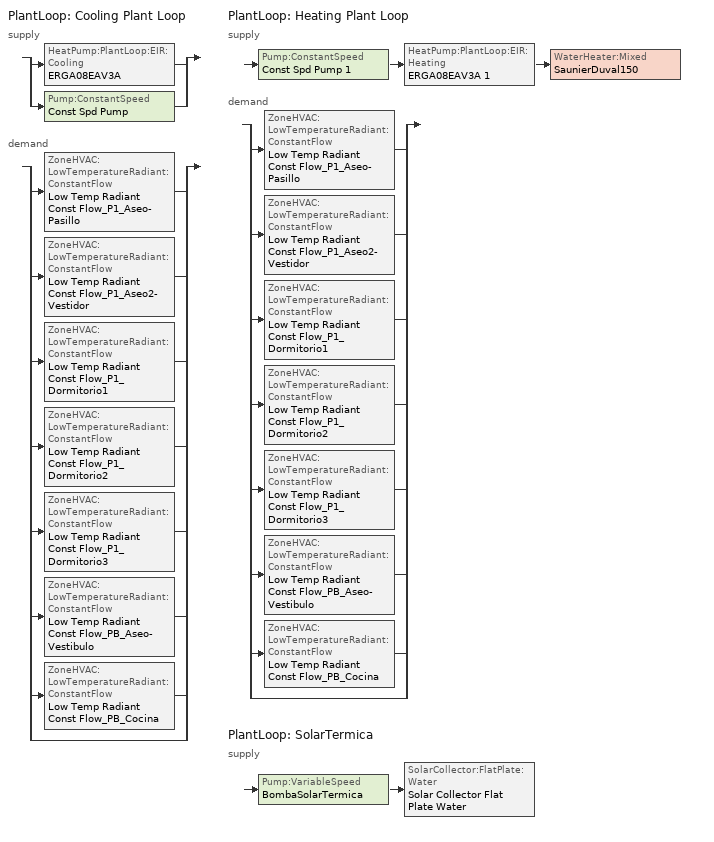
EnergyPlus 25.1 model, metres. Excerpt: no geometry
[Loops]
PlantLoop 'Cooling Plant Loop'
 supply: split
  | HeatPump:PlantLoop:EIR:Cooling 'ERGA08EAV3A'
  | Pump:ConstantSpeed 'Const Spd Pump'
 demand: split
  | ZoneHVAC:LowTemperatureRadiant:ConstantFlow 'Low Temp Radiant Const Flow_P1_Aseo-Pasillo'
  | ZoneHVAC:LowTemperatureRadiant:ConstantFlow 'Low Temp Radiant Const Flow_P1_Aseo2-Vestidor'
  | ZoneHVAC:LowTemperatureRadiant:ConstantFlow 'Low Temp Radiant Const Flow_P1_Dormitorio1'
  | ZoneHVAC:LowTemperatureRadiant:ConstantFlow 'Low Temp Radiant Const Flow_P1_Dormitorio2'
  | ZoneHVAC:LowTemperatureRadiant:ConstantFlow 'Low Temp Radiant Const Flow_P1_Dormitorio3'
  | ZoneHVAC:LowTemperatureRadiant:ConstantFlow 'Low Temp Radiant Const Flow_PB_Aseo-Vestibulo'
  | ZoneHVAC:LowTemperatureRadiant:ConstantFlow 'Low Temp Radiant Const Flow_PB_Cocina'
  | bypass
PlantLoop 'Heating Plant Loop'
 supply: Pump:ConstantSpeed 'Const Spd Pump 1' > HeatPump:PlantLoop:EIR:Heating 'ERGA08EAV3A 1' > WaterHeater:Mixed 'SaunierDuval150'
 demand: split
  | ZoneHVAC:LowTemperatureRadiant:ConstantFlow 'Low Temp Radiant Const Flow_P1_Aseo-Pasillo'
  | ZoneHVAC:LowTemperatureRadiant:ConstantFlow 'Low Temp Radiant Const Flow_P1_Aseo2-Vestidor'
  | ZoneHVAC:LowTemperatureRadiant:ConstantFlow 'Low Temp Radiant Const Flow_P1_Dormitorio1'
  | ZoneHVAC:LowTemperatureRadiant:ConstantFlow 'Low Temp Radiant Const Flow_P1_Dormitorio2'
  | ZoneHVAC:LowTemperatureRadiant:ConstantFlow 'Low Temp Radiant Const Flow_P1_Dormitorio3'
  | ZoneHVAC:LowTemperatureRadiant:ConstantFlow 'Low Temp Radiant Const Flow_PB_Aseo-Vestibulo'
  | ZoneHVAC:LowTemperatureRadiant:ConstantFlow 'Low Temp Radiant Const Flow_PB_Cocina'
  | bypass
PlantLoop 'SolarTermica'
 supply: Pump:VariableSpeed 'BombaSolarTermica' > SolarCollector:FlatPlate:Water 'Solar Collector Flat Plate Water'
[DesignSpecification:OutdoorAir]
Ventilation: Outdoor air flow air changes per hour=0; Outdoor air flow per person=0.00943895; Outdoor air flow per zone=0; Outdoor air flow per zone floor area=0; Outdoor air method=Sum
[DesignSpecification:OutdoorAir:SpaceList] Space design specification outdoor air object name 1=Ventilation; Space design specification outdoor air object name 2=Ventilation
P1_Aseo2-Vestidor DSOA Space List: Space name 1=spc_P1_Aseo2; Space name 2=spc_P1_Vestidor
P1_Aseo-Pasillo DSOA Space List: Space name 1=spc_P1_Aseo; Space name 2=spc_P1_Pasillo
PB_Aseo-Vestibulo DSOA Space List: Space name 1=spc_PB_Aseo; Space name 2=spc_PB_Vestibulo
PB_Cocina-Salon1-Salon2 DSOA Space List: Space name 1=spc_P1_DobleAltura; Space name 2=spc_P1_Escalera; Space design specification outdoor air object name 3=Ventilation; Space name 3=spc_PB_Cocina; Space design specification outdoor air object name 4=Ventilation; Space name 4=spc_PB_Escalera; Space design specification outdoor air object name 5=Ventilation; Space name 5=spc_PB_Salon1; Space design specification outdoor air object name 6=Ventilation; Space name 6=spc_PB_Salon2
[HeatPump:PlantLoop:EIR:Cooling]
ERGA08EAV3A: Capacity modifier function of temperature curve=Curve Biquadratic 3; Condenser type=AirSource; Control type=Load; Electric input to output ratio modifier function of part load ratio curve=Curve Quadratic 2; Electric input to output ratio modifier function of temperature curve=Curve Biquadratic 4; Flow mode=ConstantFlow; Load side reference flow rate=Autosize; Maximum heat recovery outlet temperature=60; Maximum source inlet temperature=100; Minimum part load ratio=0; Minimum source inlet temperature=-100; Reference capacity=6250; Reference coefficient of performance=5.4; Sizing factor=1; Source side reference flow rate=Autosize; Thermosiphon minimum temperature difference=0
[HeatPump:PlantLoop:EIR:Heating]
ERGA08EAV3A 1: Capacity modifier function of temperature curve=Curve Biquadratic 1; Condenser type=AirSource; Control type=Load; Electric input to output ratio modifier function of part load ratio curve=Curve Quadratic 1; Electric input to output ratio modifier function of temperature curve=Curve Biquadratic 2; Flow mode=ConstantFlow; Heat pump defrost control=None; Heat pump defrost time period fraction=0.058333; Heat pump sizing method=CoolingCapacity; Heating to cooling capacity sizing ratio=1; Load side reference flow rate=Autosize; Maximum outdoor dry bulb temperature for defrost operation=10; Maximum source inlet temperature=100; Minimum heat recovery outlet temperature=4.5; Minimum part load ratio=0; Minimum source inlet temperature=-100; Reference capacity=7500; Reference coefficient of performance=4.6; Sizing factor=1; Source side reference flow rate=Autosize
[PlantEquipmentList]
Cooling Plant Loop Cooling Equipment List: ERGA08EAV3A, HeatPump:PlantLoop:EIR:Cooling
Heating Plant Loop Heating Equipment List: ERGA08EAV3A 1, HeatPump:PlantLoop:EIR:Heating
SolarTermica Heating Equipment List: Solar Collector Flat Plate Water, SolarCollector:FlatPlate:Water
[PlantEquipmentOperation:CoolingLoad]
Cooling Plant Loop Cooling Operation Scheme: Load range 1 lower limit=0; Load range 1 upper limit=1000000000; Range 1 equipment list=Cooling Plant Loop Cooling Equipment List
[PlantEquipmentOperation:HeatingLoad] Load range 1 lower limit=0; Load range 1 upper limit=1000000000
Name | Range 1 equipment list
Heating Plant Loop Heating Operation Scheme | Heating Plant Loop Heating Equipment List
SolarTermica Heating Operation Scheme | SolarTermica Heating Equipment List
[PlantEquipmentOperationSchemes] Control scheme 1 schedule=Always On Discrete
Name | Control scheme 1
Cooling Plant Loop Operation Schemes | Cooling Plant Loop Cooling Operation Scheme
Heating Plant Loop Operation Schemes | Heating Plant Loop Heating Operation Scheme
SolarTermica Operation Schemes | SolarTermica Heating Operation Scheme
[PlantLoop] Common pipe simulation=None; Fluid type=Water; Load distribution scheme=Optimal; Maximum loop flow rate=Autosize; Minimum loop flow rate=0; Plant loop demand calculation scheme=SingleSetpoint; Plant loop volume=Autocalculate
Name | Maximum loop temperature | Minimum loop temperature | Plant equipment operation scheme
Cooling Plant Loop | 30 | 10 | Cooling Plant Loop Operation Schemes
Heating Plant Loop | 45 | 35 | Heating Plant Loop Operation Schemes
SolarTermica | 100 | 0 | SolarTermica Operation Schemes
[Pump:ConstantSpeed] Design electric power per unit flow rate=348701.1; Design flow rate=Autosize; Design power consumption=Autosize; Design power sizing method=PowerPerFlowPerPressure; Design pump head=38460; Design shaft power per unit flow rate per unit head=1.28205; End use subcategory=General; Fraction of motor inefficiencies to fluid stream=0; Motor efficiency=0.85; Pump control type=Intermittent
Const Spd Pump; Const Spd Pump 1
[Pump:VariableSpeed]
BombaSolarTermica: Design electric power per unit flow rate=348701.1; Design maximum flow rate=Autosize; Design minimum flow rate=0; Design minimum flow rate fraction=0; Design power consumption=20; Design power sizing method=PowerPerFlowPerPressure; Design pump head=30000; Design shaft power per unit flow rate per unit head=1.28205; End use subcategory=General; Fraction of motor inefficiencies to fluid stream=0; Motor efficiency=0.9; Pump control type=Continuous; Skin loss radiative fraction=0.5; Coefficient 1 of the part load performance curve=0; Coefficient 2 of the part load performance curve=1; Coefficient 3 of the part load performance curve=0; Coefficient 4 of the part load performance curve=0
[SetpointManager:Scheduled] Control variable=Temperature
Name | Schedule
SP_SolarLoop | SolarTermica40
Setpoint Manager Scheduled 1 | HW Temperature Schedule
Setpoint Manager Scheduled 2 | CHW Temperature Schedule
[Sizing:Plant] Coincident sizing factor mode=None; Sizing option=NonCoincident; Zone timesteps in averaging window=1
Name | Design loop exit temperature | Loop design temperature difference | Loop type
Cooling Plant Loop | 15 | 0.1 | Cooling
Heating Plant Loop | 45 | 5 | Heating
SolarTermica | 82 | 11 | Heating
[Sizing:Zone] Account for dedicated outdoor air system=No; Cooling design air flow method=DesignDay; Cooling design air flow rate=0; Cooling minimum air flow=0; Cooling minimum air flow fraction=0; Cooling minimum air flow per zone floor area=0.000762; Heating design air flow method=DesignDay; Heating design air flow rate=0; Heating maximum air flow=0.141576; Heating maximum air flow fraction=0.3; Heating maximum air flow per zone floor area=0.002032; Type of space sum to use=Coincident; Zone cooling design supply air humidity ratio=0.0085; Zone cooling design supply air humidity ratio difference=0.005; Zone cooling design supply air temperature=14; Zone cooling design supply air temperature difference=11.11; Zone cooling design supply air temperature input method=SupplyAirTemperature; Zone heating design supply air humidity ratio=0.008; Zone heating design supply air temperature=40; Zone heating design supply air temperature difference=11.11; Zone heating design supply air temperature input method=SupplyAirTemperature; Zone humidification design supply air humidity ratio difference=0.005; Zone latent cooling design supply air humidity ratio input method=HumidityRatioDifference; Zone latent heating design supply air humidity ratio input method=HumidityRatioDifference; Zone load sizing method=Sensible Load Only No Latent Load
Name | Design specification outdoor air object
P1_Aseo-Pasillo | P1_Aseo-Pasillo DSOA Space List
P1_Aseo2-Vestidor | P1_Aseo2-Vestidor DSOA Space List
P1_Dormitorio1; P1_Dormitorio2; P1_Dormitorio3 | Ventilation
PB_Aseo-Vestibulo | PB_Aseo-Vestibulo DSOA Space List
PB_Cocina-Salon1-Salon2 | PB_Cocina-Salon1-Salon2 DSOA Space List
[SolarCollector:FlatPlate:Water]
Solar Collector Flat Plate Water: Solarcollectorperformance=Alternate Energy Technologies AE-32; Surface=srf100
[SolarCollectorPerformance:FlatPlate]
Alternate Energy Technologies AE-32: Gross area=2.9646; Test correlation type=Inlet; Test flow rate=3.88e-05; Test fluid=Water; Coefficient 1 of efficiency equation=0.691; Coefficient 2 of efficiency equation=-0.00193; Coefficient 2 of incident angle modifier=-0.1939; Coefficient 3 of incident angle modifier=-0.0055
[ThermostatSetpoint:DualSetpoint]
Name | Cooling setpoint temperature schedule | Heating setpoint temperature schedule
Thermostat Setpoint Dual Setpoint 3 | Setpoint Schedule PB_Aseo-Vestibulo | Setpoint Schedule PB_Aseo-Vestibulo
Thermostat Setpoint Dual Setpoint 4 | Setpoint Schedule P1_Dormitorio1 | Setpoint Schedule P1_Dormitorio1
Thermostat Setpoint Dual Setpoint 5 | Setpoint Schedule P1_Dormitorio2 | Setpoint Schedule P1_Dormitorio2
Thermostat Setpoint Dual Setpoint 7 | Setpoint Schedule P1_Aseo2-Vestidor | Setpoint Schedule P1_Aseo2-Vestidor
Thermostat Setpoint Dual Setpoint 12 | Setpoint Schedule PB_Salon | Setpoint Schedule PB_Salon
Thermostat Setpoint Dual Setpoint 16 | Setpoint Schedule P1_Aseo-Pasillo | Setpoint Schedule P1_Aseo-Pasillo
Thermostat Setpoint Dual Setpoint 17 | Setpoint Schedule P1_Dormitorio3 | Setpoint Schedule P1_Dormitorio3
[WaterHeater:Mixed]
SaunierDuval150: Ambient temperature indicator=Schedule; Ambient temperature schedule=Water Heater Ambient Temperature; Deadband temperature difference=2; End use subcategory=General; Heater control type=Cycle; Heater fuel type=Electricity; Heater ignition delay=0; Heater ignition minimum flow rate=0; Heater maximum capacity=0; Heater thermal efficiency=0.8; Indirect water heating recovery time=1.5; Maximum temperature limit=60; Off cycle loss coefficient to ambient temperature=6; Off cycle loss fraction to zone=1; Off cycle parasitic fuel consumption rate=20; Off cycle parasitic fuel type=Electricity; Off cycle parasitic heat fraction to tank=0.8; On cycle loss coefficient to ambient temperature=6; On cycle loss fraction to zone=1; On cycle parasitic fuel consumption rate=0; On cycle parasitic fuel type=Electricity; On cycle parasitic heat fraction to tank=0; Setpoint temperature schedule=Water Heater Setpoint Temperature; Source side design flow rate=Autosize; Source side effectiveness=1; Source side flow control mode=IndirectHeatPrimarySetpoint; Tank volume=0.05; Use side design flow rate=Autosize; Use side effectiveness=1
[WaterHeater:Sizing]
WaterHeater:Sizing 1: Design mode=PeakDraw; Nominal tank volume for autosizing plant connections=1; Time for tank recovery=1; Time storage can meet peak draw=0.538503; Waterheater=SaunierDuval150
[ZoneControl:Thermostat] Temperature difference between cutout and setpoint=0
Name | Zone or zonelist | Control 1 | Control type schedule
P1_Aseo2-Vestidor Thermostat | P1_Aseo2-Vestidor | Thermostat Setpoint Dual Setpoint 7 | P1_Aseo2-Vestidor Thermostat Schedule
P1_Aseo-Pasillo Thermostat | P1_Aseo-Pasillo | Thermostat Setpoint Dual Setpoint 16 | P1_Aseo-Pasillo Thermostat Schedule
P1_Dormitorio1 Thermostat | P1_Dormitorio1 | Thermostat Setpoint Dual Setpoint 4 | P1_Dormitorio1 Thermostat Schedule
P1_Dormitorio2 Thermostat | P1_Dormitorio2 | Thermostat Setpoint Dual Setpoint 5 | P1_Dormitorio2 Thermostat Schedule
P1_Dormitorio3 Thermostat | P1_Dormitorio3 | Thermostat Setpoint Dual Setpoint 17 | P1_Dormitorio3 Thermostat Schedule
PB_Aseo-Vestibulo Thermostat | PB_Aseo-Vestibulo | Thermostat Setpoint Dual Setpoint 3 | PB_Aseo-Vestibulo Thermostat Schedule
PB_Cocina-Salon1-Salon2 Thermostat | PB_Cocina-Salon1-Salon2 | Thermostat Setpoint Dual Setpoint 12 | PB_Cocina-Salon1-Salon2 Thermostat Schedule
[Zone equipment]
P1_Aseo2-Vestidor: Low Temp Radiant Const Flow_P1_Aseo2-Vestidor
P1_Aseo-Pasillo: Low Temp Radiant Const Flow_P1_Aseo-Pasillo
P1_Dormitorio1: Low Temp Radiant Const Flow_P1_Dormitorio1
P1_Dormitorio2: Low Temp Radiant Const Flow_P1_Dormitorio2
P1_Dormitorio3: Low Temp Radiant Const Flow_P1_Dormitorio3
PB_Aseo-Vestibulo: Low Temp Radiant Const Flow_PB_Aseo-Vestibulo
PB_Cocina-Salon1-Salon2: Low Temp Radiant Const Flow_PB_Cocina
[ZoneHVAC:LowTemperatureRadiant:ConstantFlow] Availability schedule=Always On Discrete hvac_library; Circuit length=106.7; Cooling high control temperature schedule=Const Vol Rad Clg Hi Air Temp Sch; Cooling high water temperature schedule=CHW Temperature Schedule; Cooling low control temperature schedule=Const Vol Rad Clg Low Air Temp Sch; Cooling low water temperature schedule=CHW Temperature Schedule; Heating high control temperature schedule=Radiant control temp 20 sizing then 30; Heating high water temperature schedule=Const Vol Rad Htg Hi Wtr Temp Sch; Heating low control temperature schedule=Const Vol Rad Htg Low Air Temp Sch; Heating low water temperature schedule=Const Vol Rad Htg Low Wtr Temp Sch; Hydronic tubing length=Autosize; Number of circuits=OnePerSurface; Rated power consumption=35; Rated pump head=0
Name | Zone | Design object | Rated flow rate | Surface name or radiant surface group
Low Temp Radiant Const Flow_P1_Aseo2-Vestidor | P1_Aseo2-Vestidor | Low Temp Radiant Const Flow_P1_Aseo2-Vestidor Design | 7.2828e-06 | Low Temp Radiant Const Flow_P1_Aseo2-VestidorFloors
Low Temp Radiant Const Flow_P1_Aseo-Pasillo | P1_Aseo-Pasillo | Low Temp Radiant Const Flow_P1_Aseo-Pasillo Design | 8.3695e-06 | Low Temp Radiant Const Flow_P1_Aseo-PasilloFloors
Low Temp Radiant Const Flow_P1_Dormitorio1 | P1_Dormitorio1 | Low Temp Radiant Const Flow_P1_Dormitorio1 Design | 2.13169e-05 | Low Temp Radiant Const Flow_P1_Dormitorio1Floors
Low Temp Radiant Const Flow_P1_Dormitorio2 | P1_Dormitorio2 | Low Temp Radiant Const Flow_P1_Dormitorio2 Design | 2.13444e-05 | Low Temp Radiant Const Flow_P1_Dormitorio2Floors
Low Temp Radiant Const Flow_P1_Dormitorio3 | P1_Dormitorio3 | Low Temp Radiant Const Flow_P1_Dormitorio3 Design | 2.69686e-05 | Low Temp Radiant Const Flow_P1_Dormitorio3Floors
Low Temp Radiant Const Flow_PB_Aseo-Vestibulo | PB_Aseo-Vestibulo | Low Temp Radiant Const Flow_PB_Aseo-Vestibulo Design | 1.30949e-05 | Low Temp Radiant Const Flow_PB_Aseo-VestibuloFloors
Low Temp Radiant Const Flow_PB_Cocina | PB_Cocina-Salon1-Salon2 | Low Temp Radiant Const Flow_PB_Cocina Design | 6.84446e-05 | Low Temp Radiant Const Flow_PB_CocinaFloors
[ZoneHVAC:LowTemperatureRadiant:ConstantFlow:Design] Condensation control dewpoint offset=1; Condensation control type=Off; Fluid to radiant surface heat transfer model=ConvectionOnly; Fraction of motor inefficiencies to fluid stream=0; Hydronic tubing conductivity=0.35; Hydronic tubing inside diameter=0.013; Hydronic tubing outside diameter=0.016; Motor efficiency=0.9; Running mean outdoor dry bulb temperature weighting factor=0.8; Temperature control type=MeanAirTemperature
Low Temp Radiant Const Flow_P1_Aseo2-Vestidor Design; Low Temp Radiant Const Flow_P1_Aseo-Pasillo Design; Low Temp Radiant Const Flow_P1_Dormitorio1 Design; Low Temp Radiant Const Flow_P1_Dormitorio2 Design; Low Temp Radiant Const Flow_P1_Dormitorio3 Design; Low Temp Radiant Const Flow_PB_Aseo-Vestibulo Design; Low Temp Radiant Const Flow_PB_Cocina Design
[ZoneHVAC:LowTemperatureRadiant:SurfaceGroup]
Name | Flow fraction for surface 1 | Surface name 1 | Flow fraction for surface 2 | Surface name 2 | Flow fraction for surface 3 | Surface name 3 | Flow fraction for surface 4 | Surface name 4 | Flow fraction for surface 5 | Surface name 5
Low Temp Radiant Const Flow_P1_Aseo2-VestidorFloors | 0.32032 | srf40 | 0.67968 | srf52
Low Temp Radiant Const Flow_P1_Aseo-PasilloFloors | 0.192347 | srf50 | 0.297176 | srf25 | 0.510478 | srf34
Low Temp Radiant Const Flow_P1_Dormitorio1Floors | 0.280894 | srf54 | 0.719106 | srf59
Low Temp Radiant Const Flow_P1_Dormitorio2Floors | 1 | srf41
Low Temp Radiant Const Flow_P1_Dormitorio3Floors | 0.963614 | srf79 | 0.0363862 | srf27
Low Temp Radiant Const Flow_PB_Aseo-VestibuloFloors | 0.483795 | srf10 | 0.516205 | srf11
Low Temp Radiant Const Flow_PB_CocinaFloors | 0.231668 | srf12 | 0.234536 | srf20 | 0.0470267 | srf14 | 0.110133 | srf3 | 0.376637 | srf21
[Curve:Biquadratic] Input unit type for x=Temperature; Input unit type for y=Temperature; Maximum value of x=10; Maximum value of y=35; Minimum value of x=5; Minimum value of y=24; Coefficient1 constant=1; Coefficient2 x=0; Coefficient3 x 2=0; Coefficient4 y=0; Coefficient5 y 2=0; Coefficient6 x y=0
Curve Biquadratic 1; Curve Biquadratic 2; Curve Biquadratic 3; Curve Biquadratic 4
[Curve:Quadratic] Maximum value of x=1; Minimum value of x=0; Coefficient1 constant=1; Coefficient2 x=0; Coefficient3 x 2=0
Curve Quadratic 1; Curve Quadratic 2
[Schedule:Compact]
Radiant control temp 20 sizing then 30; Setpoint Schedule PB_Salon; Setpoint Schedule PB_Aseo-Vestibulo; Setpoint Schedule P1_Dormitorio1; Setpoint Schedule P1_Dormitorio2; Setpoint Schedule P1_Dormitorio3; Setpoint Schedule P1_Aseo-Pasillo; Setpoint Schedule P1_Aseo2-Vestidor: Through: 12/31, For: AllDays, Until: 24:00, 20
P1_Aseo2-Vestidor Thermostat Schedule; P1_Aseo-Pasillo Thermostat Schedule; P1_Dormitorio1 Thermostat Schedule; P1_Dormitorio2 Thermostat Schedule; P1_Dormitorio3 Thermostat Schedule; PB_Aseo-Vestibulo Thermostat Schedule; PB_Cocina-Salon1-Salon2 Thermostat Schedule: Through: 12/31, For: AllDays, Until: 24:00, 4
[Schedule:Constant] Hourly value=1
Always On Discrete; Always On Discrete hvac_library
[Schedule:Day:Interval]
Const Vol Rad Clg Hi Air Temp Sch All Days: 24:00, 25, No
Const Vol Rad Clg Low Air Temp Sch All Days: 24:00, 20, No
Const Vol Rad Htg Hi Wtr Temp Sch All Days: 24:00, 50, No
Const Vol Rad Htg Low Air Temp Sch All Days: 24:00, 17, No
Const Vol Rad Htg Low Wtr Temp Sch All Days: 24:00, 30, No
PlantLoop_Cooling_15C; Schedule Day 7: 24:00, 15, No
Schedule Day 6; Water Heater Setpoint Temperature Default: 24:00, 45, No
Schedule Day 19: 24:00, 40, No
Water Heater Ambient Temperature Default: 24:00, 22, No
[Schedule:Week:Daily]
CHW Temperature Schedule Week Rule - Jan1-May27; CHW Temperature Schedule Week Rule - Oct1-Dec31: Schedule Day 7, Schedule Day 7, Schedule Day 7, Schedule Day 7, Schedule Day 7, Schedule Day 7, Schedule Day 7, Schedule Day 7, Schedule Day 7, Schedule Day 7, Schedule Day 7, Schedule Day 7
CHW Temperature Schedule Week Rule - Jun4-Sep30: PlantLoop_Cooling_15C, PlantLoop_Cooling_15C, PlantLoop_Cooling_15C, PlantLoop_Cooling_15C, PlantLoop_Cooling_15C, PlantLoop_Cooling_15C, PlantLoop_Cooling_15C, Schedule Day 7, Schedule Day 7, Schedule Day 7, Schedule Day 7, Schedule Day 7
CHW Temperature Schedule Week Rule - May28-Jun3: Schedule Day 7, Schedule Day 7, Schedule Day 7, Schedule Day 7, PlantLoop_Cooling_15C, PlantLoop_Cooling_15C, PlantLoop_Cooling_15C, Schedule Day 7, Schedule Day 7, Schedule Day 7, Schedule Day 7, Schedule Day 7
Const Vol Rad Clg Hi Air Temp Sch Week Rule - Jan1-Dec31: Const Vol Rad Clg Hi Air Temp Sch All Days, Const Vol Rad Clg Hi Air Temp Sch All Days, Const Vol Rad Clg Hi Air Temp Sch All Days, Const Vol Rad Clg Hi Air Temp Sch All Days, Const Vol Rad Clg Hi Air Temp Sch All Days, Const Vol Rad Clg Hi Air Temp Sch All Days, Const Vol Rad Clg Hi Air Temp Sch All Days, Const Vol Rad Clg Hi Air Temp Sch All Days, Const Vol Rad Clg Hi Air Temp Sch All Days, Const Vol Rad Clg Hi Air Temp Sch All Days, Const Vol Rad Clg Hi Air Temp Sch All Days, Const Vol Rad Clg Hi Air Temp Sch All Days
Const Vol Rad Clg Low Air Temp Sch Week Rule - Jan1-Dec31: Const Vol Rad Clg Low Air Temp Sch All Days, Const Vol Rad Clg Low Air Temp Sch All Days, Const Vol Rad Clg Low Air Temp Sch All Days, Const Vol Rad Clg Low Air Temp Sch All Days, Const Vol Rad Clg Low Air Temp Sch All Days, Const Vol Rad Clg Low Air Temp Sch All Days, Const Vol Rad Clg Low Air Temp Sch All Days, Const Vol Rad Clg Low Air Temp Sch All Days, Const Vol Rad Clg Low Air Temp Sch All Days, Const Vol Rad Clg Low Air Temp Sch All Days, Const Vol Rad Clg Low Air Temp Sch All Days, Const Vol Rad Clg Low Air Temp Sch All Days
Const Vol Rad Htg Hi Wtr Temp Sch Week Rule - Jan1-Dec31: Const Vol Rad Htg Hi Wtr Temp Sch All Days, Const Vol Rad Htg Hi Wtr Temp Sch All Days, Const Vol Rad Htg Hi Wtr Temp Sch All Days, Const Vol Rad Htg Hi Wtr Temp Sch All Days, Const Vol Rad Htg Hi Wtr Temp Sch All Days, Const Vol Rad Htg Hi Wtr Temp Sch All Days, Const Vol Rad Htg Hi Wtr Temp Sch All Days, Const Vol Rad Htg Hi Wtr Temp Sch All Days, Const Vol Rad Htg Hi Wtr Temp Sch All Days, Const Vol Rad Htg Hi Wtr Temp Sch All Days, Const Vol Rad Htg Hi Wtr Temp Sch All Days, Const Vol Rad Htg Hi Wtr Temp Sch All Days
Const Vol Rad Htg Low Air Temp Sch Week Rule - Jan1-Dec31: Const Vol Rad Htg Low Air Temp Sch All Days, Const Vol Rad Htg Low Air Temp Sch All Days, Const Vol Rad Htg Low Air Temp Sch All Days, Const Vol Rad Htg Low Air Temp Sch All Days, Const Vol Rad Htg Low Air Temp Sch All Days, Const Vol Rad Htg Low Air Temp Sch All Days, Const Vol Rad Htg Low Air Temp Sch All Days, Const Vol Rad Htg Low Air Temp Sch All Days, Const Vol Rad Htg Low Air Temp Sch All Days, Const Vol Rad Htg Low Air Temp Sch All Days, Const Vol Rad Htg Low Air Temp Sch All Days, Const Vol Rad Htg Low Air Temp Sch All Days
Const Vol Rad Htg Low Wtr Temp Sch Week Rule - Jan1-Dec31: Const Vol Rad Htg Low Wtr Temp Sch All Days, Const Vol Rad Htg Low Wtr Temp Sch All Days, Const Vol Rad Htg Low Wtr Temp Sch All Days, Const Vol Rad Htg Low Wtr Temp Sch All Days, Const Vol Rad Htg Low Wtr Temp Sch All Days, Const Vol Rad Htg Low Wtr Temp Sch All Days, Const Vol Rad Htg Low Wtr Temp Sch All Days, Const Vol Rad Htg Low Wtr Temp Sch All Days, Const Vol Rad Htg Low Wtr Temp Sch All Days, Const Vol Rad Htg Low Wtr Temp Sch All Days, Const Vol Rad Htg Low Wtr Temp Sch All Days, Const Vol Rad Htg Low Wtr Temp Sch All Days
HW Temperature Schedule Week Rule - Jan1-Dec31: Schedule Day 6, Schedule Day 6, Schedule Day 6, Schedule Day 6, Schedule Day 6, Schedule Day 6, Schedule Day 6, Schedule Day 6, Schedule Day 6, Schedule Day 6, Schedule Day 6, Schedule Day 6
SolarTermica40 Week Rule - Jan1-Dec31: Schedule Day 19, Schedule Day 19, Schedule Day 19, Schedule Day 19, Schedule Day 19, Schedule Day 19, Schedule Day 19, Schedule Day 19, Schedule Day 19, Schedule Day 19, Schedule Day 19, Schedule Day 19
Water Heater Ambient Temperature Week Rule - Jan1-Dec31: Water Heater Ambient Temperature Default, Water Heater Ambient Temperature Default, Water Heater Ambient Temperature Default, Water Heater Ambient Temperature Default, Water Heater Ambient Temperature Default, Water Heater Ambient Temperature Default, Water Heater Ambient Temperature Default, Water Heater Ambient Temperature Default, Water Heater Ambient Temperature Default, Water Heater Ambient Temperature Default, Water Heater Ambient Temperature Default, Water Heater Ambient Temperature Default
Water Heater Setpoint Temperature Week Rule - Jan1-Dec31: Water Heater Setpoint Temperature Default, Water Heater Setpoint Temperature Default, Water Heater Setpoint Temperature Default, Water Heater Setpoint Temperature Default, Water Heater Setpoint Temperature Default, Water Heater Setpoint Temperature Default, Water Heater Setpoint Temperature Default, Water Heater Setpoint Temperature Default, Water Heater Setpoint Temperature Default, Water Heater Setpoint Temperature Default, Water Heater Setpoint Temperature Default, Water Heater Setpoint Temperature Default
[Schedule:Year]
CHW Temperature Schedule: CHW Temperature Schedule Week Rule - Jan1-May27, 1, 1, 5, 27, CHW Temperature Schedule Week Rule - May28-Jun3, 5, 28, 6, 3, CHW Temperature Schedule Week Rule - Jun4-Sep30, 6, 4, 9, 30, CHW Temperature Schedule Week Rule - Oct1-Dec31, 10, 1, 12, 31
Const Vol Rad Clg Hi Air Temp Sch: Const Vol Rad Clg Hi Air Temp Sch Week Rule - Jan1-Dec31, 1, 1, 12, 31
Const Vol Rad Clg Low Air Temp Sch: Const Vol Rad Clg Low Air Temp Sch Week Rule - Jan1-Dec31, 1, 1, 12, 31
Const Vol Rad Htg Hi Wtr Temp Sch: Const Vol Rad Htg Hi Wtr Temp Sch Week Rule - Jan1-Dec31, 1, 1, 12, 31
Const Vol Rad Htg Low Air Temp Sch: Const Vol Rad Htg Low Air Temp Sch Week Rule - Jan1-Dec31, 1, 1, 12, 31
Const Vol Rad Htg Low Wtr Temp Sch: Const Vol Rad Htg Low Wtr Temp Sch Week Rule - Jan1-Dec31, 1, 1, 12, 31
HW Temperature Schedule: HW Temperature Schedule Week Rule - Jan1-Dec31, 1, 1, 12, 31
SolarTermica40: SolarTermica40 Week Rule - Jan1-Dec31, 1, 1, 12, 31
Water Heater Ambient Temperature: Water Heater Ambient Temperature Week Rule - Jan1-Dec31, 1, 1, 12, 31
Water Heater Setpoint Temperature: Water Heater Setpoint Temperature Week Rule - Jan1-Dec31, 1, 1, 12, 31
